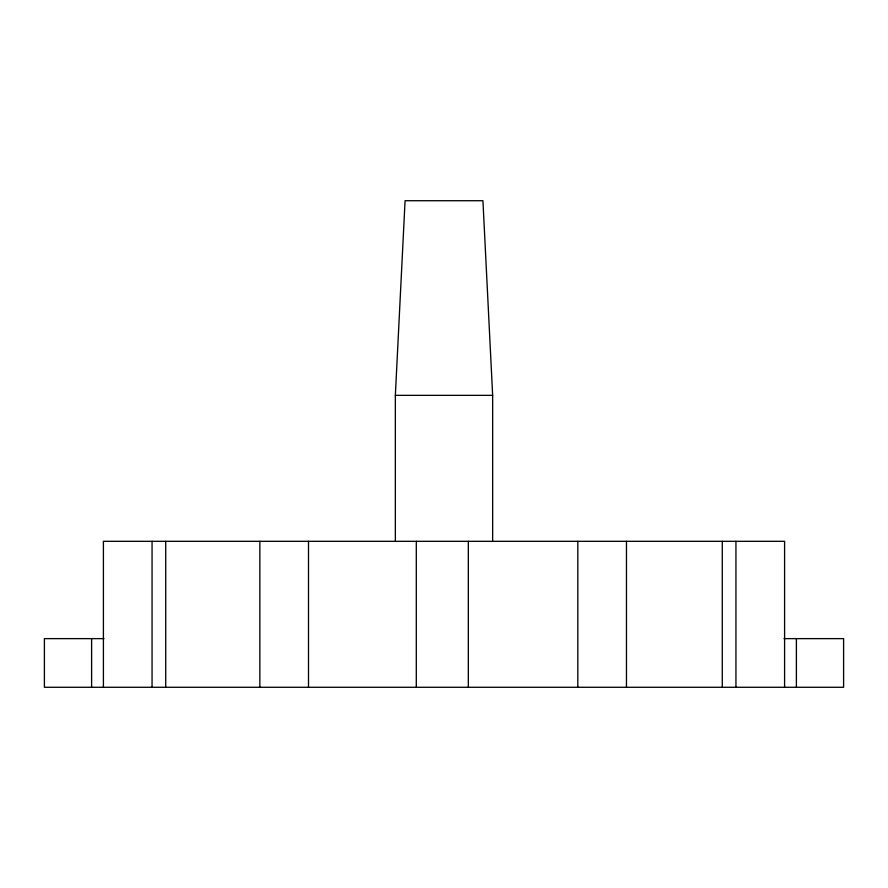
<?xml version="1.0" encoding="UTF-8"?>
<svg xmlns="http://www.w3.org/2000/svg" width="888" height="888" viewBox="0 0 888 888"><rect width="100%" height="100%" fill="white"/><g stroke="black" fill="none" stroke-linecap="round" stroke-linejoin="round"><path stroke-width="1.33" d="M395.349 541.314L395.349 395.349L405.072 200.721L482.928 200.721L492.651 395.349L492.651 541.314M395.349 395.349L492.651 395.349M103.985 638.627L44.4 638.627L44.4 687.279L843.6 687.279L843.6 638.627L784.015 638.627M796.392 638.627L796.392 687.279M784.592 687.279L784.592 541.314L103.408 541.314L103.408 687.279M735.941 541.314L735.941 687.279M722.277 541.314L722.277 687.279M626.462 541.314L626.462 687.279M577.811 541.314L577.811 687.279M468.331 541.314L468.331 687.279M416.294 541.314L416.294 687.279M308.502 541.314L308.502 687.279M259.851 541.314L259.851 687.279M165.723 541.314L165.723 687.279M152.059 541.314L152.059 687.279M91.608 638.627L91.608 687.279"/></g></svg>
